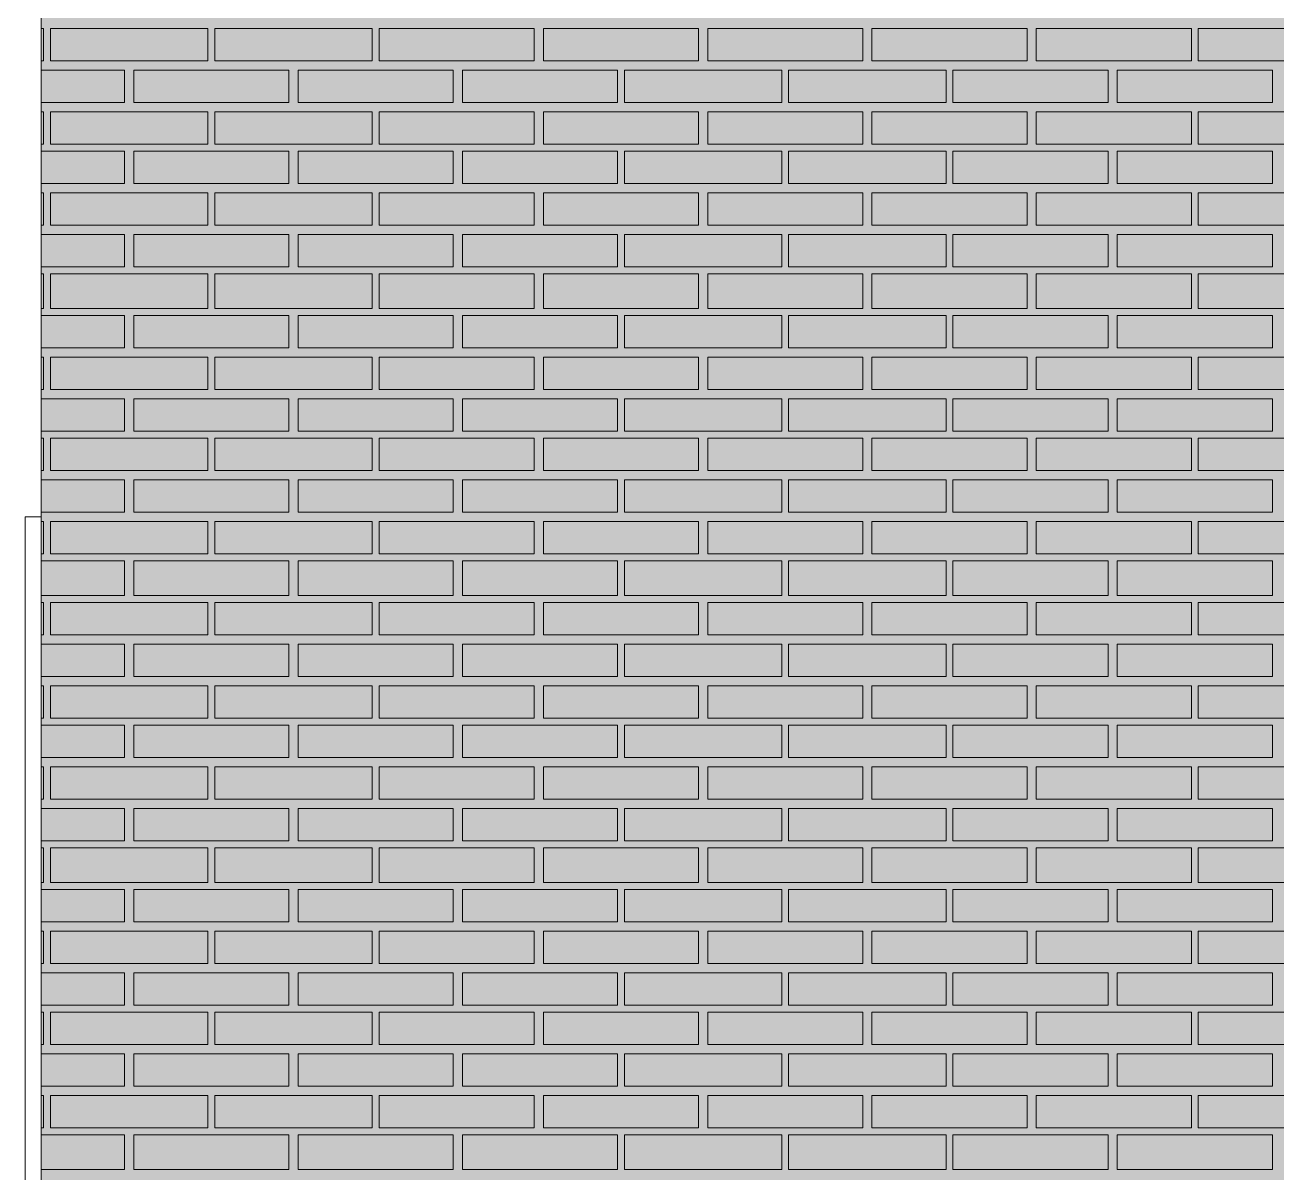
# Model space of a CAD drawing. Header units: millimetres. Extents: x -28928 to 100580, y -22867 to 36490.
# Drawn here: x -21905 to -19616, y 22590 to 24689 of the extents above; entities that cross this region are included whole.
import ezdxf

# ---------------------------------------------------------------- set-up
doc = ezdxf.new("R2010")
doc.units = ezdxf.units.MM
doc.layers.add('PDF _Геометрия', color=7, linetype='Continuous', true_color=0x8f8e8d)
doc.layers.add('PDF _Сплошная заливка', color=7, linetype='Continuous', true_color=0xffffff)

msp = doc.modelspace()

# ---------------------------------------------------------------- hatches: boundary and pattern name
at = {"layer": 'PDF _Сплошная заливка', "true_color": 0xdcd6cf, "transparency": 33554559}
msp.add_hatch(color=254, dxfattribs=at).paths.add_polyline_path([(-18676.6, 16343.4), (-18676.6, 19592.6), (-17276.3, 19592.6), (-17276.3, 16343.4), (19112.6, 16343.4), (19112.6, 30089.1), (-21853.9, 30089.1), (-21853.9, 16343.4), (-21375.9, 16343.4), (-21375.9, 19592.6), (-19277.4, 19592.6), (-19277.4, 16343.4)])

# ---------------------------------------------------------------- linework, layer by layer
at = {"layer": 'PDF _Геометрия', "color": 7, "lineweight": 9}
for points in [[(-21853.9, 16296.8), (-21853.9, 16343.4), (-21875.1, 16343.4), (-21875.1, 30089.1)], [(-21875.1, 21090.3), (-21904.7, 21090.3), (-21904.7, 21166.4), (-21904.7, 22439.9), (-21904.7, 23713.4), (-21904.7, 23789.5), (-21875.1, 23789.5)]]:
    msp.add_lwpolyline(points, dxfattribs=at)
at = {"layer": 'PDF _Геометрия', "lineweight": 9}
for points in [[(-21875.1, 24682.2), (-21870.9, 24682.2), (-21870.9, 24623), (-21875.1, 24623)], [(-21875.1, 24606), (-21862.4, 24606), (-21853.9, 24606), (-21722.8, 24606), (-21722.8, 24546.8), (-21853.9, 24546.8), (-21862.4, 24546.8), (-21875.1, 24546.8)], [(-21875.1, 24529.9), (-21870.9, 24529.9), (-21870.9, 24470.7), (-21875.1, 24470.7)], [(-21875.1, 24458), (-21862.4, 24458), (-21853.9, 24458), (-21722.8, 24458), (-21722.8, 24398.7), (-21853.9, 24398.7), (-21862.4, 24398.7), (-21875.1, 24398.7)], [(-21875.1, 24381.8), (-21870.9, 24381.8), (-21870.9, 24322.6), (-21875.1, 24322.6)], [(-21875.1, 24305.7), (-21862.4, 24305.7), (-21853.9, 24305.7), (-21722.8, 24305.7), (-21722.8, 24246.4), (-21853.9, 24246.4), (-21862.4, 24246.4), (-21875.1, 24246.4)], [(-21875.1, 24233.7), (-21870.9, 24233.7), (-21870.9, 24170.3), (-21875.1, 24170.3)], [(-21875.1, 24157.6), (-21862.4, 24157.6), (-21853.9, 24157.6), (-21722.8, 24157.6), (-21722.8, 24098.4), (-21853.9, 24098.4), (-21862.4, 24098.4), (-21875.1, 24098.4)], [(-21875.1, 24081.4), (-21870.9, 24081.4), (-21870.9, 24022.2), (-21875.1, 24022.2)], [(-21875.1, 24005.3), (-21862.4, 24005.3), (-21853.9, 24005.3), (-21722.8, 24005.3), (-21722.8, 23946), (-21853.9, 23946), (-21862.4, 23946), (-21875.1, 23946)], [(-21875.1, 23933.4), (-21870.9, 23933.4), (-21870.9, 23874.1), (-21875.1, 23874.1)], [(-21875.1, 23857.2), (-21862.4, 23857.2), (-21853.9, 23857.2), (-21722.8, 23857.2), (-21722.8, 23798), (-21853.9, 23798), (-21862.4, 23798), (-21875.1, 23798)], [(-21875.1, 23781), (-21870.9, 23781), (-21870.9, 23721.8), (-21875.1, 23721.8)], [(-21875.1, 23709.1), (-21862.4, 23709.1), (-21853.9, 23709.1), (-21722.8, 23709.1), (-21722.8, 23645.7), (-21853.9, 23645.7), (-21862.4, 23645.7), (-21875.1, 23645.7)], [(-21875.1, 23633), (-21870.9, 23633), (-21870.9, 23573.7), (-21875.1, 23573.7)], [(-21875.1, 23556.8), (-21862.4, 23556.8), (-21853.9, 23556.8), (-21722.8, 23556.8), (-21722.8, 23497.6), (-21853.9, 23497.6), (-21862.4, 23497.6), (-21875.1, 23497.6)], [(-21875.1, 23480.7), (-21870.9, 23480.7), (-21870.9, 23421.4), (-21875.1, 23421.4)], [(-21875.1, 23408.7), (-21862.4, 23408.7), (-21853.9, 23408.7), (-21722.8, 23408.7), (-21722.8, 23349.5), (-21853.9, 23349.5), (-21862.4, 23349.5), (-21875.1, 23349.5)], [(-21875.1, 23332.6), (-21870.9, 23332.6), (-21870.9, 23273.4), (-21875.1, 23273.4)], [(-21875.1, 23256.4), (-21862.4, 23256.4), (-21853.9, 23256.4), (-21722.8, 23256.4), (-21722.8, 23197.2), (-21853.9, 23197.2), (-21862.4, 23197.2), (-21875.1, 23197.2)], [(-21875.1, 23184.5), (-21870.9, 23184.5), (-21870.9, 23121), (-21875.1, 23121)], [(-21875.1, 23108.4), (-21862.4, 23108.4), (-21853.9, 23108.4), (-21722.8, 23108.4), (-21722.8, 23049.1), (-21853.9, 23049.1), (-21862.4, 23049.1), (-21875.1, 23049.1)], [(-21875.1, 23032.2), (-21870.9, 23032.2), (-21870.9, 22973), (-21875.1, 22973)], [(-21875.1, 22956), (-21862.4, 22956), (-21853.9, 22956), (-21722.8, 22956), (-21722.8, 22896.8), (-21853.9, 22896.8), (-21862.4, 22896.8), (-21875.1, 22896.8)], [(-21875.1, 22884.1), (-21870.9, 22884.1), (-21870.9, 22824.9), (-21875.1, 22824.9)], [(-21875.1, 22808), (-21862.4, 22808), (-21853.9, 22808), (-21722.8, 22808), (-21722.8, 22748.7), (-21853.9, 22748.7), (-21862.4, 22748.7), (-21875.1, 22748.7)], [(-21875.1, 22731.8), (-21870.9, 22731.8), (-21870.9, 22672.6), (-21875.1, 22672.6)], [(-21875.1, 22659.9), (-21862.4, 22659.9), (-21853.9, 22659.9), (-21722.8, 22659.9), (-21722.8, 22596.4), (-21853.9, 22596.4), (-21862.4, 22596.4), (-21875.1, 22596.4)]]:
    msp.add_lwpolyline(points, dxfattribs=at)
for points in [[(-21570.5, 24682.2), (-21570.5, 24623), (-21853.9, 24623), (-21858.2, 24623), (-21858.2, 24682.2), (-21853.9, 24682.2)], [(-21270.1, 24682.2), (-21270.1, 24623), (-21557.8, 24623), (-21557.8, 24682.2)], [(-20973.9, 24682.2), (-20973.9, 24623), (-21257.4, 24623), (-21257.4, 24682.2)], [(-20673.6, 24682.2), (-20673.6, 24623), (-20957, 24623), (-20957, 24682.2)], [(-20373.2, 24682.2), (-20373.2, 24623), (-20656.6, 24623), (-20656.6, 24682.2)], [(-20072.8, 24682.2), (-20072.8, 24623), (-20356.3, 24623), (-20356.3, 24682.2)], [(-19772.4, 24682.2), (-19772.4, 24623), (-20055.9, 24623), (-20055.9, 24682.2)], [(-19472, 24682.2), (-19472, 24623), (-19759.7, 24623), (-19759.7, 24682.2)], [(-21422.4, 24546.8), (-21566.3, 24546.8), (-21705.9, 24546.8), (-21705.9, 24606), (-21566.3, 24606), (-21422.4, 24606)], [(-21122, 24546.8), (-21265.9, 24546.8), (-21405.5, 24546.8), (-21405.5, 24606), (-21265.9, 24606), (-21122, 24606)], [(-20821.6, 24546.8), (-20965.5, 24546.8), (-21105.1, 24546.8), (-21105.1, 24606), (-20965.5, 24606), (-20821.6, 24606)], [(-20521.3, 24546.8), (-20665.1, 24546.8), (-20808.9, 24546.8), (-20808.9, 24606), (-20665.1, 24606), (-20521.3, 24606)], [(-20220.9, 24546.8), (-20364.7, 24546.8), (-20508.6, 24546.8), (-20508.6, 24606), (-20364.7, 24606), (-20220.9, 24606)], [(-19924.7, 24546.8), (-20064.3, 24546.8), (-20208.2, 24546.8), (-20208.2, 24606), (-20064.3, 24606), (-19924.7, 24606)], [(-19624.3, 24546.8), (-19763.9, 24546.8), (-19907.8, 24546.8), (-19907.8, 24606), (-19763.9, 24606), (-19624.3, 24606)], [(-21570.5, 24529.9), (-21570.5, 24470.7), (-21853.9, 24470.7), (-21858.2, 24470.7), (-21858.2, 24529.9), (-21853.9, 24529.9)], [(-21270.1, 24529.9), (-21270.1, 24470.7), (-21557.8, 24470.7), (-21557.8, 24529.9)], [(-20973.9, 24529.9), (-20973.9, 24470.7), (-21257.4, 24470.7), (-21257.4, 24529.9)], [(-20673.6, 24529.9), (-20673.6, 24470.7), (-20957, 24470.7), (-20957, 24529.9)], [(-20373.2, 24529.9), (-20373.2, 24470.7), (-20656.6, 24470.7), (-20656.6, 24529.9)], [(-20072.8, 24529.9), (-20072.8, 24470.7), (-20356.3, 24470.7), (-20356.3, 24529.9)], [(-19772.4, 24529.9), (-19772.4, 24470.7), (-20055.9, 24470.7), (-20055.9, 24529.9)], [(-19472, 24529.9), (-19472, 24470.7), (-19759.7, 24470.7), (-19759.7, 24529.9)], [(-21422.4, 24398.7), (-21566.3, 24398.7), (-21705.9, 24398.7), (-21705.9, 24458), (-21566.3, 24458), (-21422.4, 24458)], [(-21122, 24398.7), (-21265.9, 24398.7), (-21405.5, 24398.7), (-21405.5, 24458), (-21265.9, 24458), (-21122, 24458)], [(-20821.6, 24398.7), (-20965.5, 24398.7), (-21105.1, 24398.7), (-21105.1, 24458), (-20965.5, 24458), (-20821.6, 24458)], [(-20521.3, 24398.7), (-20665.1, 24398.7), (-20808.9, 24398.7), (-20808.9, 24458), (-20665.1, 24458), (-20521.3, 24458)], [(-20220.9, 24398.7), (-20364.7, 24398.7), (-20508.6, 24398.7), (-20508.6, 24458), (-20364.7, 24458), (-20220.9, 24458)], [(-19924.7, 24398.7), (-20064.3, 24398.7), (-20208.2, 24398.7), (-20208.2, 24458), (-20064.3, 24458), (-19924.7, 24458)], [(-19624.3, 24398.7), (-19763.9, 24398.7), (-19907.8, 24398.7), (-19907.8, 24458), (-19763.9, 24458), (-19624.3, 24458)], [(-21570.5, 24381.8), (-21570.5, 24322.6), (-21853.9, 24322.6), (-21858.2, 24322.6), (-21858.2, 24381.8), (-21853.9, 24381.8)], [(-21270.1, 24381.8), (-21270.1, 24322.6), (-21557.8, 24322.6), (-21557.8, 24381.8)], [(-20973.9, 24381.8), (-20973.9, 24322.6), (-21257.4, 24322.6), (-21257.4, 24381.8)], [(-20673.6, 24381.8), (-20673.6, 24322.6), (-20957, 24322.6), (-20957, 24381.8)], [(-20373.2, 24381.8), (-20373.2, 24322.6), (-20656.6, 24322.6), (-20656.6, 24381.8)], [(-20072.8, 24381.8), (-20072.8, 24322.6), (-20356.3, 24322.6), (-20356.3, 24381.8)], [(-19772.4, 24381.8), (-19772.4, 24322.6), (-20055.9, 24322.6), (-20055.9, 24381.8)], [(-19472, 24381.8), (-19472, 24322.6), (-19759.7, 24322.6), (-19759.7, 24381.8)], [(-21422.4, 24246.4), (-21566.3, 24246.4), (-21705.9, 24246.4), (-21705.9, 24305.7), (-21566.3, 24305.7), (-21422.4, 24305.7)], [(-21122, 24246.4), (-21265.9, 24246.4), (-21405.5, 24246.4), (-21405.5, 24305.7), (-21265.9, 24305.7), (-21122, 24305.7)], [(-20821.6, 24246.4), (-20965.5, 24246.4), (-21105.1, 24246.4), (-21105.1, 24305.7), (-20965.5, 24305.7), (-20821.6, 24305.7)], [(-20521.3, 24246.4), (-20665.1, 24246.4), (-20808.9, 24246.4), (-20808.9, 24305.7), (-20665.1, 24305.7), (-20521.3, 24305.7)], [(-20220.9, 24246.4), (-20364.7, 24246.4), (-20508.6, 24246.4), (-20508.6, 24305.7), (-20364.7, 24305.7), (-20220.9, 24305.7)], [(-19924.7, 24246.4), (-20064.3, 24246.4), (-20208.2, 24246.4), (-20208.2, 24305.7), (-20064.3, 24305.7), (-19924.7, 24305.7)], [(-19624.3, 24246.4), (-19763.9, 24246.4), (-19907.8, 24246.4), (-19907.8, 24305.7), (-19763.9, 24305.7), (-19624.3, 24305.7)], [(-21570.5, 24233.7), (-21570.5, 24170.3), (-21853.9, 24170.3), (-21858.2, 24170.3), (-21858.2, 24233.7), (-21853.9, 24233.7)], [(-21270.1, 24233.7), (-21270.1, 24170.3), (-21557.8, 24170.3), (-21557.8, 24233.7)], [(-20973.9, 24233.7), (-20973.9, 24170.3), (-21257.4, 24170.3), (-21257.4, 24233.7)], [(-20673.6, 24233.7), (-20673.6, 24170.3), (-20957, 24170.3), (-20957, 24233.7)], [(-20373.2, 24233.7), (-20373.2, 24170.3), (-20656.6, 24170.3), (-20656.6, 24233.7)], [(-20072.8, 24233.7), (-20072.8, 24170.3), (-20356.3, 24170.3), (-20356.3, 24233.7)], [(-19772.4, 24233.7), (-19772.4, 24170.3), (-20055.9, 24170.3), (-20055.9, 24233.7)], [(-19472, 24233.7), (-19472, 24170.3), (-19759.7, 24170.3), (-19759.7, 24233.7)], [(-21422.4, 24098.4), (-21566.3, 24098.4), (-21705.9, 24098.4), (-21705.9, 24157.6), (-21566.3, 24157.6), (-21422.4, 24157.6)], [(-21122, 24098.4), (-21265.9, 24098.4), (-21405.5, 24098.4), (-21405.5, 24157.6), (-21265.9, 24157.6), (-21122, 24157.6)], [(-20821.6, 24098.4), (-20965.5, 24098.4), (-21105.1, 24098.4), (-21105.1, 24157.6), (-20965.5, 24157.6), (-20821.6, 24157.6)], [(-20521.3, 24098.4), (-20665.1, 24098.4), (-20808.9, 24098.4), (-20808.9, 24157.6), (-20665.1, 24157.6), (-20521.3, 24157.6)], [(-20220.9, 24098.4), (-20364.7, 24098.4), (-20508.6, 24098.4), (-20508.6, 24157.6), (-20364.7, 24157.6), (-20220.9, 24157.6)], [(-19924.7, 24098.4), (-20064.3, 24098.4), (-20208.2, 24098.4), (-20208.2, 24157.6), (-20064.3, 24157.6), (-19924.7, 24157.6)], [(-19624.3, 24098.4), (-19763.9, 24098.4), (-19907.8, 24098.4), (-19907.8, 24157.6), (-19763.9, 24157.6), (-19624.3, 24157.6)], [(-21570.5, 24081.4), (-21570.5, 24022.2), (-21853.9, 24022.2), (-21858.2, 24022.2), (-21858.2, 24081.4), (-21853.9, 24081.4)], [(-21270.1, 24081.4), (-21270.1, 24022.2), (-21557.8, 24022.2), (-21557.8, 24081.4)], [(-20973.9, 24081.4), (-20973.9, 24022.2), (-21257.4, 24022.2), (-21257.4, 24081.4)], [(-20673.6, 24081.4), (-20673.6, 24022.2), (-20957, 24022.2), (-20957, 24081.4)], [(-20373.2, 24081.4), (-20373.2, 24022.2), (-20656.6, 24022.2), (-20656.6, 24081.4)], [(-20072.8, 24081.4), (-20072.8, 24022.2), (-20356.3, 24022.2), (-20356.3, 24081.4)], [(-19772.4, 24081.4), (-19772.4, 24022.2), (-20055.9, 24022.2), (-20055.9, 24081.4)], [(-19472, 24081.4), (-19472, 24022.2), (-19759.7, 24022.2), (-19759.7, 24081.4)], [(-21422.4, 23946), (-21566.3, 23946), (-21705.9, 23946), (-21705.9, 24005.3), (-21566.3, 24005.3), (-21422.4, 24005.3)], [(-21122, 23946), (-21265.9, 23946), (-21405.5, 23946), (-21405.5, 24005.3), (-21265.9, 24005.3), (-21122, 24005.3)], [(-20821.6, 23946), (-20965.5, 23946), (-21105.1, 23946), (-21105.1, 24005.3), (-20965.5, 24005.3), (-20821.6, 24005.3)], [(-20521.3, 23946), (-20665.1, 23946), (-20808.9, 23946), (-20808.9, 24005.3), (-20665.1, 24005.3), (-20521.3, 24005.3)], [(-20220.9, 23946), (-20364.7, 23946), (-20508.6, 23946), (-20508.6, 24005.3), (-20364.7, 24005.3), (-20220.9, 24005.3)], [(-19924.7, 23946), (-20064.3, 23946), (-20208.2, 23946), (-20208.2, 24005.3), (-20064.3, 24005.3), (-19924.7, 24005.3)], [(-19624.3, 23946), (-19763.9, 23946), (-19907.8, 23946), (-19907.8, 24005.3), (-19763.9, 24005.3), (-19624.3, 24005.3)], [(-21570.5, 23933.4), (-21570.5, 23874.1), (-21853.9, 23874.1), (-21858.2, 23874.1), (-21858.2, 23933.4), (-21853.9, 23933.4)], [(-21270.1, 23933.4), (-21270.1, 23874.1), (-21557.8, 23874.1), (-21557.8, 23933.4)], [(-20973.9, 23933.4), (-20973.9, 23874.1), (-21257.4, 23874.1), (-21257.4, 23933.4)], [(-20673.6, 23933.4), (-20673.6, 23874.1), (-20957, 23874.1), (-20957, 23933.4)], [(-20373.2, 23933.4), (-20373.2, 23874.1), (-20656.6, 23874.1), (-20656.6, 23933.4)], [(-20072.8, 23933.4), (-20072.8, 23874.1), (-20356.3, 23874.1), (-20356.3, 23933.4)], [(-19772.4, 23933.4), (-19772.4, 23874.1), (-20055.9, 23874.1), (-20055.9, 23933.4)], [(-19472, 23933.4), (-19472, 23874.1), (-19759.7, 23874.1), (-19759.7, 23933.4)], [(-21422.4, 23798), (-21566.3, 23798), (-21705.9, 23798), (-21705.9, 23857.2), (-21566.3, 23857.2), (-21422.4, 23857.2)], [(-21122, 23798), (-21265.9, 23798), (-21405.5, 23798), (-21405.5, 23857.2), (-21265.9, 23857.2), (-21122, 23857.2)], [(-20821.6, 23798), (-20965.5, 23798), (-21105.1, 23798), (-21105.1, 23857.2), (-20965.5, 23857.2), (-20821.6, 23857.2)], [(-20521.3, 23798), (-20665.1, 23798), (-20808.9, 23798), (-20808.9, 23857.2), (-20665.1, 23857.2), (-20521.3, 23857.2)], [(-20220.9, 23798), (-20364.7, 23798), (-20508.6, 23798), (-20508.6, 23857.2), (-20364.7, 23857.2), (-20220.9, 23857.2)], [(-19924.7, 23798), (-20064.3, 23798), (-20208.2, 23798), (-20208.2, 23857.2), (-20064.3, 23857.2), (-19924.7, 23857.2)], [(-19624.3, 23798), (-19763.9, 23798), (-19907.8, 23798), (-19907.8, 23857.2), (-19763.9, 23857.2), (-19624.3, 23857.2)], [(-21570.5, 23781), (-21570.5, 23721.8), (-21853.9, 23721.8), (-21858.2, 23721.8), (-21858.2, 23781), (-21853.9, 23781)], [(-21270.1, 23781), (-21270.1, 23721.8), (-21557.8, 23721.8), (-21557.8, 23781)], [(-20973.9, 23781), (-20973.9, 23721.8), (-21257.4, 23721.8), (-21257.4, 23781)], [(-20673.6, 23781), (-20673.6, 23721.8), (-20957, 23721.8), (-20957, 23781)], [(-20373.2, 23781), (-20373.2, 23721.8), (-20656.6, 23721.8), (-20656.6, 23781)], [(-20072.8, 23781), (-20072.8, 23721.8), (-20356.3, 23721.8), (-20356.3, 23781)], [(-19772.4, 23781), (-19772.4, 23721.8), (-20055.9, 23721.8), (-20055.9, 23781)], [(-19472, 23781), (-19472, 23721.8), (-19759.7, 23721.8), (-19759.7, 23781)], [(-21422.4, 23645.7), (-21566.3, 23645.7), (-21705.9, 23645.7), (-21705.9, 23709.1), (-21566.3, 23709.1), (-21422.4, 23709.1)], [(-21122, 23645.7), (-21265.9, 23645.7), (-21405.5, 23645.7), (-21405.5, 23709.1), (-21265.9, 23709.1), (-21122, 23709.1)], [(-20821.6, 23645.7), (-20965.5, 23645.7), (-21105.1, 23645.7), (-21105.1, 23709.1), (-20965.5, 23709.1), (-20821.6, 23709.1)], [(-20521.3, 23645.7), (-20665.1, 23645.7), (-20808.9, 23645.7), (-20808.9, 23709.1), (-20665.1, 23709.1), (-20521.3, 23709.1)], [(-20220.9, 23645.7), (-20364.7, 23645.7), (-20508.6, 23645.7), (-20508.6, 23709.1), (-20364.7, 23709.1), (-20220.9, 23709.1)], [(-19924.7, 23645.7), (-20064.3, 23645.7), (-20208.2, 23645.7), (-20208.2, 23709.1), (-20064.3, 23709.1), (-19924.7, 23709.1)], [(-19624.3, 23645.7), (-19763.9, 23645.7), (-19907.8, 23645.7), (-19907.8, 23709.1), (-19763.9, 23709.1), (-19624.3, 23709.1)], [(-21570.5, 23633), (-21570.5, 23573.7), (-21853.9, 23573.7), (-21858.2, 23573.7), (-21858.2, 23633), (-21853.9, 23633)], [(-21270.1, 23633), (-21270.1, 23573.7), (-21557.8, 23573.7), (-21557.8, 23633)], [(-20973.9, 23633), (-20973.9, 23573.7), (-21257.4, 23573.7), (-21257.4, 23633)], [(-20673.6, 23633), (-20673.6, 23573.7), (-20957, 23573.7), (-20957, 23633)], [(-20373.2, 23633), (-20373.2, 23573.7), (-20656.6, 23573.7), (-20656.6, 23633)], [(-20072.8, 23633), (-20072.8, 23573.7), (-20356.3, 23573.7), (-20356.3, 23633)], [(-19772.4, 23633), (-19772.4, 23573.7), (-20055.9, 23573.7), (-20055.9, 23633)], [(-19472, 23633), (-19472, 23573.7), (-19759.7, 23573.7), (-19759.7, 23633)], [(-21422.4, 23497.6), (-21566.3, 23497.6), (-21705.9, 23497.6), (-21705.9, 23556.8), (-21566.3, 23556.8), (-21422.4, 23556.8)], [(-21122, 23497.6), (-21265.9, 23497.6), (-21405.5, 23497.6), (-21405.5, 23556.8), (-21265.9, 23556.8), (-21122, 23556.8)], [(-20821.6, 23497.6), (-20965.5, 23497.6), (-21105.1, 23497.6), (-21105.1, 23556.8), (-20965.5, 23556.8), (-20821.6, 23556.8)], [(-20521.3, 23497.6), (-20665.1, 23497.6), (-20808.9, 23497.6), (-20808.9, 23556.8), (-20665.1, 23556.8), (-20521.3, 23556.8)], [(-20220.9, 23497.6), (-20364.7, 23497.6), (-20508.6, 23497.6), (-20508.6, 23556.8), (-20364.7, 23556.8), (-20220.9, 23556.8)], [(-19924.7, 23497.6), (-20064.3, 23497.6), (-20208.2, 23497.6), (-20208.2, 23556.8), (-20064.3, 23556.8), (-19924.7, 23556.8)], [(-19624.3, 23497.6), (-19763.9, 23497.6), (-19907.8, 23497.6), (-19907.8, 23556.8), (-19763.9, 23556.8), (-19624.3, 23556.8)], [(-21570.5, 23480.7), (-21570.5, 23421.4), (-21853.9, 23421.4), (-21858.2, 23421.4), (-21858.2, 23480.7), (-21853.9, 23480.7)], [(-21270.1, 23480.7), (-21270.1, 23421.4), (-21557.8, 23421.4), (-21557.8, 23480.7)], [(-20973.9, 23480.7), (-20973.9, 23421.4), (-21257.4, 23421.4), (-21257.4, 23480.7)], [(-20673.6, 23480.7), (-20673.6, 23421.4), (-20957, 23421.4), (-20957, 23480.7)], [(-20373.2, 23480.7), (-20373.2, 23421.4), (-20656.6, 23421.4), (-20656.6, 23480.7)], [(-20072.8, 23480.7), (-20072.8, 23421.4), (-20356.3, 23421.4), (-20356.3, 23480.7)], [(-19772.4, 23480.7), (-19772.4, 23421.4), (-20055.9, 23421.4), (-20055.9, 23480.7)], [(-19472, 23480.7), (-19472, 23421.4), (-19759.7, 23421.4), (-19759.7, 23480.7)], [(-21422.4, 23349.5), (-21566.3, 23349.5), (-21705.9, 23349.5), (-21705.9, 23408.7), (-21566.3, 23408.7), (-21422.4, 23408.7)], [(-21122, 23349.5), (-21265.9, 23349.5), (-21405.5, 23349.5), (-21405.5, 23408.7), (-21265.9, 23408.7), (-21122, 23408.7)], [(-20821.6, 23349.5), (-20965.5, 23349.5), (-21105.1, 23349.5), (-21105.1, 23408.7), (-20965.5, 23408.7), (-20821.6, 23408.7)], [(-20521.3, 23349.5), (-20665.1, 23349.5), (-20808.9, 23349.5), (-20808.9, 23408.7), (-20665.1, 23408.7), (-20521.3, 23408.7)], [(-20220.9, 23349.5), (-20364.7, 23349.5), (-20508.6, 23349.5), (-20508.6, 23408.7), (-20364.7, 23408.7), (-20220.9, 23408.7)], [(-19924.7, 23349.5), (-20064.3, 23349.5), (-20208.2, 23349.5), (-20208.2, 23408.7), (-20064.3, 23408.7), (-19924.7, 23408.7)], [(-19624.3, 23349.5), (-19763.9, 23349.5), (-19907.8, 23349.5), (-19907.8, 23408.7), (-19763.9, 23408.7), (-19624.3, 23408.7)], [(-21570.5, 23332.6), (-21570.5, 23273.4), (-21853.9, 23273.4), (-21858.2, 23273.4), (-21858.2, 23332.6), (-21853.9, 23332.6)], [(-21270.1, 23332.6), (-21270.1, 23273.4), (-21557.8, 23273.4), (-21557.8, 23332.6)], [(-20973.9, 23332.6), (-20973.9, 23273.4), (-21257.4, 23273.4), (-21257.4, 23332.6)], [(-20673.6, 23332.6), (-20673.6, 23273.4), (-20957, 23273.4), (-20957, 23332.6)], [(-20373.2, 23332.6), (-20373.2, 23273.4), (-20656.6, 23273.4), (-20656.6, 23332.6)], [(-20072.8, 23332.6), (-20072.8, 23273.4), (-20356.3, 23273.4), (-20356.3, 23332.6)], [(-19772.4, 23332.6), (-19772.4, 23273.4), (-20055.9, 23273.4), (-20055.9, 23332.6)], [(-19472, 23332.6), (-19472, 23273.4), (-19759.7, 23273.4), (-19759.7, 23332.6)], [(-21422.4, 23197.2), (-21566.3, 23197.2), (-21705.9, 23197.2), (-21705.9, 23256.4), (-21566.3, 23256.4), (-21422.4, 23256.4)], [(-21122, 23197.2), (-21265.9, 23197.2), (-21405.5, 23197.2), (-21405.5, 23256.4), (-21265.9, 23256.4), (-21122, 23256.4)], [(-20821.6, 23197.2), (-20965.5, 23197.2), (-21105.1, 23197.2), (-21105.1, 23256.4), (-20965.5, 23256.4), (-20821.6, 23256.4)], [(-20521.3, 23197.2), (-20665.1, 23197.2), (-20808.9, 23197.2), (-20808.9, 23256.4), (-20665.1, 23256.4), (-20521.3, 23256.4)], [(-20220.9, 23197.2), (-20364.7, 23197.2), (-20508.6, 23197.2), (-20508.6, 23256.4), (-20364.7, 23256.4), (-20220.9, 23256.4)], [(-19924.7, 23197.2), (-20064.3, 23197.2), (-20208.2, 23197.2), (-20208.2, 23256.4), (-20064.3, 23256.4), (-19924.7, 23256.4)], [(-19624.3, 23197.2), (-19763.9, 23197.2), (-19907.8, 23197.2), (-19907.8, 23256.4), (-19763.9, 23256.4), (-19624.3, 23256.4)], [(-21570.5, 23184.5), (-21570.5, 23121), (-21853.9, 23121), (-21858.2, 23121), (-21858.2, 23184.5), (-21853.9, 23184.5)], [(-21270.1, 23184.5), (-21270.1, 23121), (-21557.8, 23121), (-21557.8, 23184.5)], [(-20973.9, 23184.5), (-20973.9, 23121), (-21257.4, 23121), (-21257.4, 23184.5)], [(-20673.6, 23184.5), (-20673.6, 23121), (-20957, 23121), (-20957, 23184.5)], [(-20373.2, 23184.5), (-20373.2, 23121), (-20656.6, 23121), (-20656.6, 23184.5)], [(-20072.8, 23184.5), (-20072.8, 23121), (-20356.3, 23121), (-20356.3, 23184.5)], [(-19772.4, 23184.5), (-19772.4, 23121), (-20055.9, 23121), (-20055.9, 23184.5)], [(-19472, 23184.5), (-19472, 23121), (-19759.7, 23121), (-19759.7, 23184.5)], [(-21422.4, 23049.1), (-21566.3, 23049.1), (-21705.9, 23049.1), (-21705.9, 23108.4), (-21566.3, 23108.4), (-21422.4, 23108.4)], [(-21122, 23049.1), (-21265.9, 23049.1), (-21405.5, 23049.1), (-21405.5, 23108.4), (-21265.9, 23108.4), (-21122, 23108.4)], [(-20821.6, 23049.1), (-20965.5, 23049.1), (-21105.1, 23049.1), (-21105.1, 23108.4), (-20965.5, 23108.4), (-20821.6, 23108.4)], [(-20521.3, 23049.1), (-20665.1, 23049.1), (-20808.9, 23049.1), (-20808.9, 23108.4), (-20665.1, 23108.4), (-20521.3, 23108.4)], [(-20220.9, 23049.1), (-20364.7, 23049.1), (-20508.6, 23049.1), (-20508.6, 23108.4), (-20364.7, 23108.4), (-20220.9, 23108.4)], [(-19924.7, 23049.1), (-20064.3, 23049.1), (-20208.2, 23049.1), (-20208.2, 23108.4), (-20064.3, 23108.4), (-19924.7, 23108.4)], [(-19624.3, 23049.1), (-19763.9, 23049.1), (-19907.8, 23049.1), (-19907.8, 23108.4), (-19763.9, 23108.4), (-19624.3, 23108.4)], [(-21570.5, 23032.2), (-21570.5, 22973), (-21853.9, 22973), (-21858.2, 22973), (-21858.2, 23032.2), (-21853.9, 23032.2)], [(-21270.1, 23032.2), (-21270.1, 22973), (-21557.8, 22973), (-21557.8, 23032.2)], [(-20973.9, 23032.2), (-20973.9, 22973), (-21257.4, 22973), (-21257.4, 23032.2)], [(-20673.6, 23032.2), (-20673.6, 22973), (-20957, 22973), (-20957, 23032.2)], [(-20373.2, 23032.2), (-20373.2, 22973), (-20656.6, 22973), (-20656.6, 23032.2)], [(-20072.8, 23032.2), (-20072.8, 22973), (-20356.3, 22973), (-20356.3, 23032.2)], [(-19772.4, 23032.2), (-19772.4, 22973), (-20055.9, 22973), (-20055.9, 23032.2)], [(-19472, 23032.2), (-19472, 22973), (-19759.7, 22973), (-19759.7, 23032.2)], [(-21422.4, 22896.8), (-21566.3, 22896.8), (-21705.9, 22896.8), (-21705.9, 22956), (-21566.3, 22956), (-21422.4, 22956)], [(-21122, 22896.8), (-21265.9, 22896.8), (-21405.5, 22896.8), (-21405.5, 22956), (-21265.9, 22956), (-21122, 22956)], [(-20821.6, 22896.8), (-20965.5, 22896.8), (-21105.1, 22896.8), (-21105.1, 22956), (-20965.5, 22956), (-20821.6, 22956)], [(-20521.3, 22896.8), (-20665.1, 22896.8), (-20808.9, 22896.8), (-20808.9, 22956), (-20665.1, 22956), (-20521.3, 22956)], [(-20220.9, 22896.8), (-20364.7, 22896.8), (-20508.6, 22896.8), (-20508.6, 22956), (-20364.7, 22956), (-20220.9, 22956)], [(-19924.7, 22896.8), (-20064.3, 22896.8), (-20208.2, 22896.8), (-20208.2, 22956), (-20064.3, 22956), (-19924.7, 22956)], [(-19624.3, 22896.8), (-19763.9, 22896.8), (-19907.8, 22896.8), (-19907.8, 22956), (-19763.9, 22956), (-19624.3, 22956)], [(-21570.5, 22884.1), (-21570.5, 22824.9), (-21853.9, 22824.9), (-21858.2, 22824.9), (-21858.2, 22884.1), (-21853.9, 22884.1)], [(-21270.1, 22884.1), (-21270.1, 22824.9), (-21557.8, 22824.9), (-21557.8, 22884.1)], [(-20973.9, 22884.1), (-20973.9, 22824.9), (-21257.4, 22824.9), (-21257.4, 22884.1)], [(-20673.6, 22884.1), (-20673.6, 22824.9), (-20957, 22824.9), (-20957, 22884.1)], [(-20373.2, 22884.1), (-20373.2, 22824.9), (-20656.6, 22824.9), (-20656.6, 22884.1)], [(-20072.8, 22884.1), (-20072.8, 22824.9), (-20356.3, 22824.9), (-20356.3, 22884.1)], [(-19772.4, 22884.1), (-19772.4, 22824.9), (-20055.9, 22824.9), (-20055.9, 22884.1)], [(-19472, 22884.1), (-19472, 22824.9), (-19759.7, 22824.9), (-19759.7, 22884.1)], [(-21422.4, 22748.7), (-21566.3, 22748.7), (-21705.9, 22748.7), (-21705.9, 22808), (-21566.3, 22808), (-21422.4, 22808)], [(-21122, 22748.7), (-21265.9, 22748.7), (-21405.5, 22748.7), (-21405.5, 22808), (-21265.9, 22808), (-21122, 22808)], [(-20821.6, 22748.7), (-20965.5, 22748.7), (-21105.1, 22748.7), (-21105.1, 22808), (-20965.5, 22808), (-20821.6, 22808)], [(-20521.3, 22748.7), (-20665.1, 22748.7), (-20808.9, 22748.7), (-20808.9, 22808), (-20665.1, 22808), (-20521.3, 22808)], [(-20220.9, 22748.7), (-20364.7, 22748.7), (-20508.6, 22748.7), (-20508.6, 22808), (-20364.7, 22808), (-20220.9, 22808)], [(-19924.7, 22748.7), (-20064.3, 22748.7), (-20208.2, 22748.7), (-20208.2, 22808), (-20064.3, 22808), (-19924.7, 22808)], [(-19624.3, 22748.7), (-19763.9, 22748.7), (-19907.8, 22748.7), (-19907.8, 22808), (-19763.9, 22808), (-19624.3, 22808)], [(-21570.5, 22731.8), (-21570.5, 22672.6), (-21853.9, 22672.6), (-21858.2, 22672.6), (-21858.2, 22731.8), (-21853.9, 22731.8)], [(-21270.1, 22731.8), (-21270.1, 22672.6), (-21557.8, 22672.6), (-21557.8, 22731.8)], [(-20973.9, 22731.8), (-20973.9, 22672.6), (-21257.4, 22672.6), (-21257.4, 22731.8)], [(-20673.6, 22731.8), (-20673.6, 22672.6), (-20957, 22672.6), (-20957, 22731.8)], [(-20373.2, 22731.8), (-20373.2, 22672.6), (-20656.6, 22672.6), (-20656.6, 22731.8)], [(-20072.8, 22731.8), (-20072.8, 22672.6), (-20356.3, 22672.6), (-20356.3, 22731.8)], [(-19772.4, 22731.8), (-19772.4, 22672.6), (-20055.9, 22672.6), (-20055.9, 22731.8)], [(-19472, 22731.8), (-19472, 22672.6), (-19759.7, 22672.6), (-19759.7, 22731.8)], [(-21422.4, 22596.4), (-21566.3, 22596.4), (-21705.9, 22596.4), (-21705.9, 22659.9), (-21566.3, 22659.9), (-21422.4, 22659.9)], [(-21122, 22596.4), (-21265.9, 22596.4), (-21405.5, 22596.4), (-21405.5, 22659.9), (-21265.9, 22659.9), (-21122, 22659.9)], [(-20821.6, 22596.4), (-20965.5, 22596.4), (-21105.1, 22596.4), (-21105.1, 22659.9), (-20965.5, 22659.9), (-20821.6, 22659.9)], [(-20521.3, 22596.4), (-20665.1, 22596.4), (-20808.9, 22596.4), (-20808.9, 22659.9), (-20665.1, 22659.9), (-20521.3, 22659.9)], [(-20220.9, 22596.4), (-20364.7, 22596.4), (-20508.6, 22596.4), (-20508.6, 22659.9), (-20364.7, 22659.9), (-20220.9, 22659.9)], [(-19924.7, 22596.4), (-20064.3, 22596.4), (-20208.2, 22596.4), (-20208.2, 22659.9), (-20064.3, 22659.9), (-19924.7, 22659.9)], [(-19624.3, 22596.4), (-19763.9, 22596.4), (-19907.8, 22596.4), (-19907.8, 22659.9), (-19763.9, 22659.9), (-19624.3, 22659.9)]]:
    msp.add_lwpolyline(points, close=True, dxfattribs=at)
at = {"layer": 'PDF _Сплошная заливка', "color": 254, "lineweight": 9, "true_color": 0xdcd6cf, "transparency": 33554559}
msp.add_solid([(-21875.1, 30089.1), (-21875.1, 16343.4), (-21853.9, 30089.1), (-21853.9, 16343.4)], dxfattribs=at)

doc.saveas('drawing.dxf')
